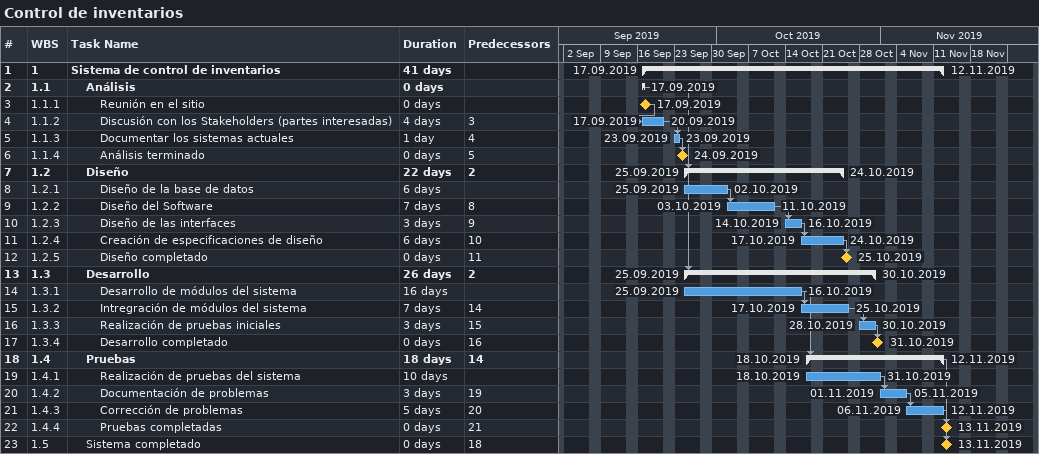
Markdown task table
Control de inventarios

| ID | WBS | Task | Duration | Start | Finish | Predecessors |
|---|---|---|---|---|---|---|
| 1 | 1 | **Sistema de control de inventarios** | 41d | 2019-09-17 | 2019-11-12 |  |
| 2 | 1.1 | **Análisis** | 0d | 2019-09-17 | 2019-09-17 |  |
| 3 | 1.1.1 | Reunión en el sitio | 0d | 2019-09-17 | 2019-09-17 |  |
| 4 | 1.1.2 | Discusión con los Stakeholders (partes interesadas) | 4d | 2019-09-17 | 2019-09-20 | 3 |
| 5 | 1.1.3 | Documentar los sistemas actuales | 1d | 2019-09-23 | 2019-09-23 | 4 |
| 6 | 1.1.4 | Análisis terminado | 0d | 2019-09-24 | 2019-09-24 | 5 |
| 7 | 1.2 | **Diseño** | 22d | 2019-09-25 | 2019-10-24 | 2 |
| 8 | 1.2.1 | Diseño de la base de datos | 6d | 2019-09-25 | 2019-10-02 |  |
| 9 | 1.2.2 | Diseño del Software | 7d | 2019-10-03 | 2019-10-11 | 8 |
| 10 | 1.2.3 | Diseño de las interfaces | 3d | 2019-10-14 | 2019-10-16 | 9 |
| 11 | 1.2.4 | Creación de especificaciones de diseño | 6d | 2019-10-17 | 2019-10-24 | 10 |
| 12 | 1.2.5 | Diseño completado | 0d | 2019-10-25 | 2019-10-25 | 11 |
| 13 | 1.3 | **Desarrollo** | 26d | 2019-09-25 | 2019-10-30 | 2 |
| 14 | 1.3.1 | Desarrollo de módulos del sistema | 16d | 2019-09-25 | 2019-10-16 |  |
| 15 | 1.3.2 | Intregración de módulos del sistema | 7d | 2019-10-17 | 2019-10-25 | 14 |
| 16 | 1.3.3 | Realización de pruebas iniciales | 3d | 2019-10-28 | 2019-10-30 | 15 |
| 17 | 1.3.4 | Desarrollo completado | 0d | 2019-10-31 | 2019-10-31 | 16 |
| 18 | 1.4 | **Pruebas** | 18d | 2019-10-18 | 2019-11-12 | 14 |
| 19 | 1.4.1 | Realización de pruebas del sistema | 10d | 2019-10-18 | 2019-10-31 |  |
| 20 | 1.4.2 | Documentación de problemas | 3d | 2019-11-01 | 2019-11-05 | 19 |
| 21 | 1.4.3 | Corrección de problemas | 5d | 2019-11-06 | 2019-11-12 | 20 |
| 22 | 1.4.4 | Pruebas completadas | 0d | 2019-11-13 | 2019-11-13 | 21 |
| 23 | 1.5 | Sistema completado | 0d | 2019-11-13 | 2019-11-13 | 18 |
